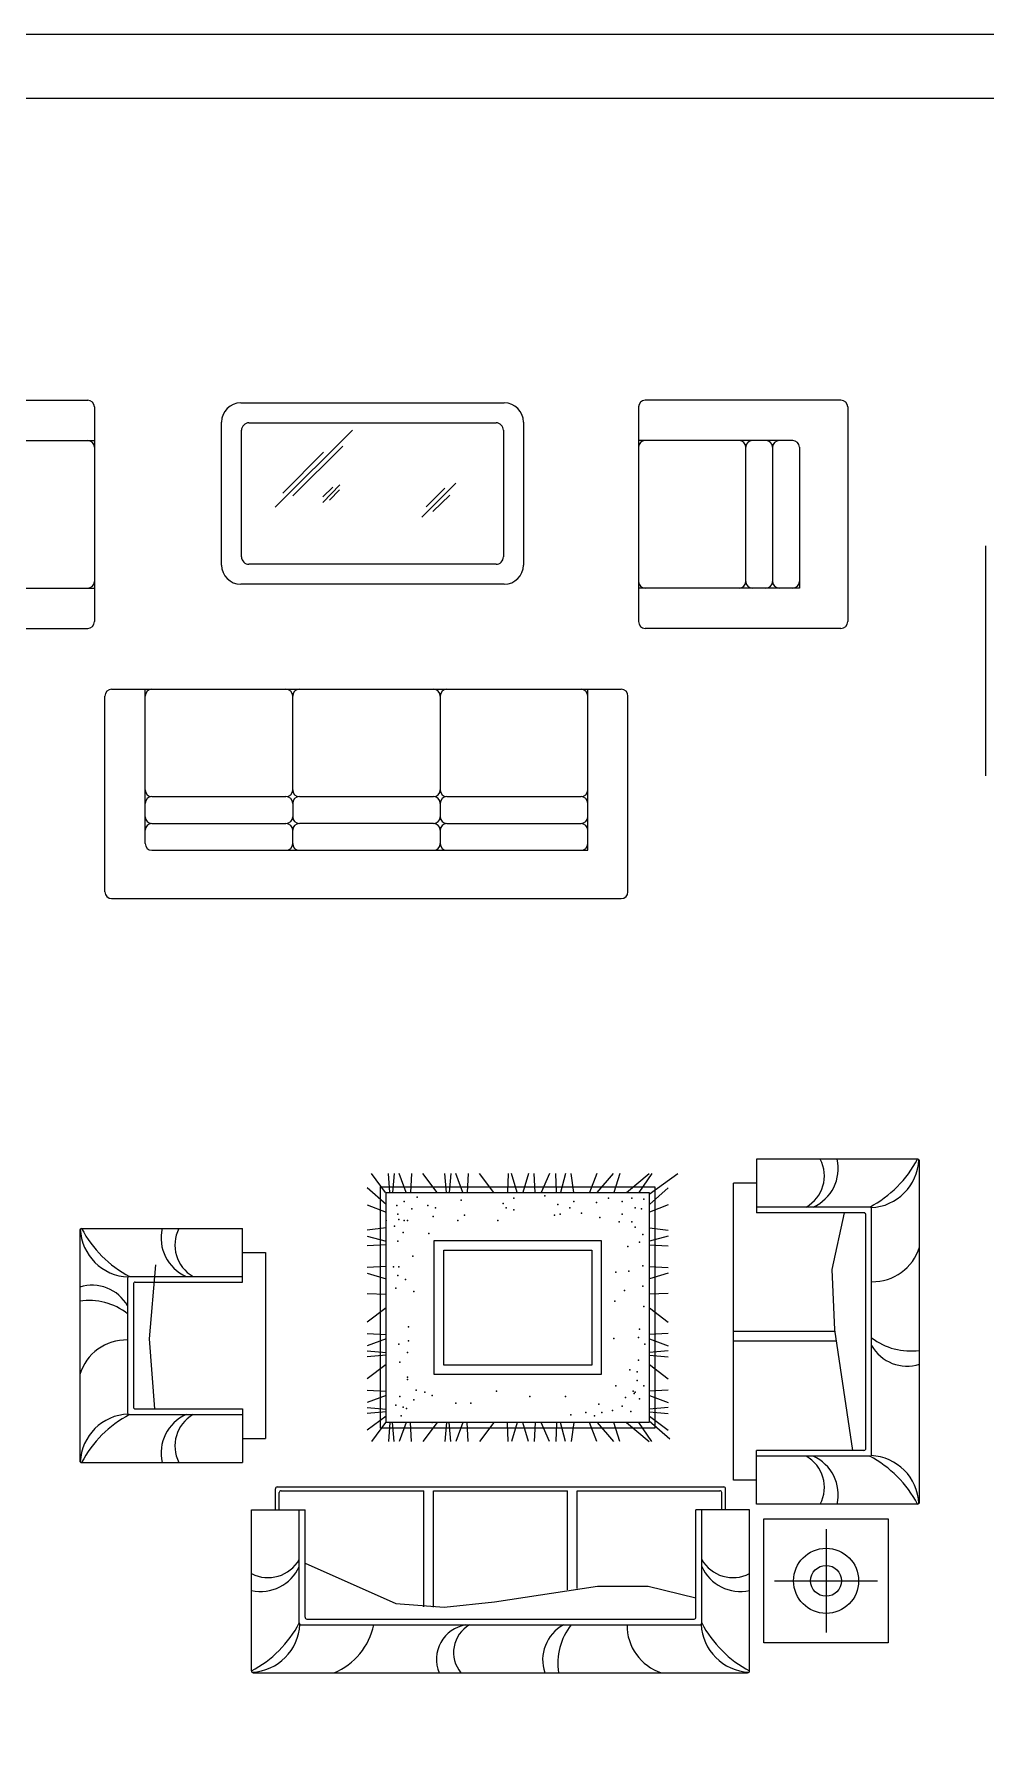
# Model space of a CAD drawing. Header units: inches. Extents: x 6.4 to 48.9, y 11.7 to 36.5.
# Drawn here: x 38.52 to 43.49, y 27.62 to 36.51 of the extents above; entities that cross this region are included whole.
import ezdxf

# ---------------------------------------------------------------- set-up
doc = ezdxf.new("R2010")
doc.units = ezdxf.units.IN
doc.header["$MEASUREMENT"] = 0
doc.layers.add('02', color=2, linetype='Continuous')
doc.layers.add('kadrbm', color=4, linetype='Continuous')

# ---------------------------------------------------------------- blocks, each defined once
blk = doc.blocks.new('kadrbm')
at = {"layer": 'kadrbm', "color": 4}
blk.add_lwpolyline([(0, 0), (0, 24.7972), (21, 24.7972), (21, 0), (0, 0)], close=True, dxfattribs=at)
blk.add_lwpolyline([(20.6631, 0.3257), (20.6631, 24.4603), (0.3369, 24.4603), (0.3369, 0.3257), (20.6631, 0.3257)], dxfattribs=at)

msp = doc.modelspace()

# ---------------------------------------------------------------- linework, layer by layer
at = {"layer": '02'}
for p, q in [((37.7788, 34.5974), (38.8008, 34.5974)), ((39.5996, 34.5837), (40.9747, 34.5837)), ((42.7324, 34.5974), (41.7104, 34.5974)), ((38.8358, 34.5624), (38.8358, 33.4424)), ((41.6754, 34.5624), (41.6754, 33.4424)), ((42.7674, 34.5624), (42.7674, 33.4424)), ((39.4995, 33.7378), (39.4995, 34.4836)), ((39.6035, 33.7807), (39.6035, 34.4407)), ((39.6425, 34.4797), (40.9318, 34.4797)), ((40.1831, 34.4418), (39.7793, 34.0391)), ((40.9708, 34.4407), (40.9708, 33.7807)), ((41.0748, 34.4836), (41.0748, 33.7378)), ((38.0308, 34.3874), (38.8358, 34.3874)), ((40.0313, 34.3275), (39.8194, 34.1134)), ((39.8714, 34.0995), (40.1315, 34.3588)), ((42.4804, 34.3874), (41.6754, 34.3874)), ((42.2354, 33.6524), (42.2354, 34.3524)), ((42.3754, 34.3524), (42.3754, 33.6524)), ((42.5154, 34.3524), (42.5154, 33.6174)), ((40.1173, 34.1562), (40.0285, 34.0648)), ((40.08, 34.1448), (40.0285, 34.0934)), ((40.7216, 34.1648), (40.544, 33.9877)), ((40.6643, 34.1391), (40.5669, 34.042)), ((40.1144, 34.1305), (40.0628, 34.0763)), ((40.6901, 34.102), (40.6013, 34.0163)), ((43.4888, 32.6373), (43.4888, 33.8373)), ((40.9318, 33.7417), (39.6425, 33.7417)), ((37.9958, 33.6174), (38.8358, 33.6174)), ((40.9747, 33.6377), (39.5996, 33.6377)), ((42.5154, 33.6174), (41.6754, 33.6174)), ((37.7788, 33.4074), (38.8008, 33.4074)), ((42.7324, 33.4074), (41.7104, 33.4074)), ((38.9256, 33.0893), (41.5856, 33.0893)), ((39.1006, 32.2843), (39.1006, 33.0893)), ((41.4106, 32.2493), (41.4106, 33.0893)), ((38.8906, 32.0323), (38.8906, 33.0543)), ((39.8706, 32.5643), (39.8706, 33.0543)), ((40.6406, 33.0543), (40.6406, 32.5643)), ((41.6206, 32.0323), (41.6206, 33.0543)), ((39.1356, 32.5293), (39.8356, 32.5293)), ((39.8706, 32.4943), (39.8706, 32.4243)), ((39.9056, 32.5293), (40.6056, 32.5293)), ((40.6406, 32.4943), (40.6406, 32.4243)), ((40.6756, 32.5293), (41.3756, 32.5293)), ((39.1356, 32.3893), (39.8356, 32.3893)), ((40.6056, 32.3893), (39.9056, 32.3893)), ((40.6756, 32.3893), (41.3756, 32.3893)), ((39.8706, 32.2843), (39.8706, 32.3543)), ((40.6406, 32.3543), (40.6406, 32.2843)), ((39.1356, 32.2493), (41.4106, 32.2493)), ((38.9256, 31.9973), (41.5856, 31.9973)), ((42.2921, 30.6379), (42.2921, 30.3579)), ((43.1321, 30.6379), (42.2921, 30.6379)), ((43.1421, 28.8479), (43.1421, 30.6279)), ((40.3554, 30.4636), (40.2813, 30.5624)), ((40.3293, 29.2336), (40.3293, 30.4936)), ((40.3293, 30.4936), (41.7613, 30.4936)), ((40.3784, 30.4636), (40.3699, 30.5624)), ((40.401, 30.5624), (40.3923, 30.4636)), ((40.4629, 30.4636), (40.4259, 30.5624)), ((40.4909, 30.5624), (40.486, 30.4636)), ((40.6247, 30.4636), (40.5506, 30.5624)), ((40.674, 30.4636), (40.6654, 30.5624)), ((40.6966, 30.5624), (40.6879, 30.4636)), ((40.7585, 30.4636), (40.7215, 30.5624)), ((40.7865, 30.5624), (40.7816, 30.4636)), ((40.9203, 30.4636), (40.8462, 30.5624)), ((40.9957, 30.5624), (40.992, 30.4636)), ((41.0422, 30.4636), (41.013, 30.5624)), ((41.1009, 30.5624), (41.0717, 30.4636)), ((41.1361, 30.4636), (41.1316, 30.5624)), ((41.2117, 30.5624), (41.1681, 30.4636)), ((41.2482, 30.4636), (41.2443, 30.5624)), ((41.2945, 30.5624), (41.2678, 30.4636)), ((41.3386, 30.4636), (41.3249, 30.5624)), ((41.4573, 30.5624), (41.4199, 30.4636)), ((41.4593, 30.4636), (41.5457, 30.5624)), ((41.5776, 30.5624), (41.5473, 30.4636)), ((41.6136, 30.4636), (41.7314, 30.5624)), ((41.7459, 30.5624), (41.6776, 30.4636)), ((41.7313, 30.4552), (41.8809, 30.5624)), ((41.7613, 30.4936), (41.7613, 29.2336)), ((42.1721, 28.9629), (42.1721, 30.5129)), ((42.2921, 30.5129), (42.1721, 30.5129)), ((40.3584, 30.401), (40.2597, 30.4874)), ((40.3593, 29.2636), (40.3593, 30.4636)), ((40.3593, 30.4636), (41.7313, 30.4636)), ((41.7313, 30.4636), (41.7313, 29.2636)), ((41.7322, 30.401), (41.8309, 30.4874)), ((40.2597, 30.399), (40.3584, 30.3616)), ((41.8309, 30.399), (41.7322, 30.3616)), ((42.8821, 30.3879), (42.2921, 30.3879)), ((42.8521, 30.3579), (42.2921, 30.3579)), ((42.6871, 30.0612), (42.7514, 30.3579)), ((42.8621, 29.1279), (42.8621, 30.3479)), ((42.8921, 29.0979), (42.8921, 30.3779)), ((38.7592, 30.2659), (38.7592, 29.065)), ((38.7692, 30.2759), (39.6092, 30.2759)), ((39.6092, 29.9959), (39.6092, 30.2759)), ((40.3584, 30.2802), (40.2597, 30.2665)), ((40.2597, 30.2361), (40.3584, 30.2095)), ((41.7322, 30.2802), (41.8309, 30.2665)), ((41.8309, 30.2361), (41.7322, 30.2095)), ((39.6092, 30.1509), (39.7292, 30.1509)), ((39.7292, 30.1509), (39.7292, 29.18)), ((40.3584, 30.1899), (40.2597, 30.1859)), ((40.6093, 29.5136), (40.6093, 30.2136)), ((40.6093, 30.2136), (41.4813, 30.2136)), ((40.6593, 29.5636), (40.6593, 30.1636)), ((40.6593, 30.1636), (41.4313, 30.1636)), ((41.4313, 30.1636), (41.4313, 29.5636)), ((41.4813, 30.2136), (41.4813, 29.5136)), ((41.7322, 30.1899), (41.8309, 30.1859)), ((40.3584, 30.0777), (40.2597, 30.0733)), ((41.7322, 30.0777), (41.8309, 30.0733)), ((42.7006, 29.7471), (42.6871, 30.0612)), ((39.0092, 30.0159), (39.0092, 29.315)), ((39.0192, 30.0259), (39.6092, 30.0259)), ((39.0392, 29.9859), (39.0392, 29.345)), ((39.0492, 29.9959), (39.6092, 29.9959)), ((40.2597, 30.0426), (40.3584, 30.0134)), ((41.8309, 30.0426), (41.7322, 30.0134)), ((40.2597, 29.9374), (40.3584, 29.9337)), ((41.8309, 29.9374), (41.7322, 29.9337)), ((40.3584, 29.862), (40.2597, 29.7878)), ((41.7322, 29.862), (41.8309, 29.7878)), ((40.2597, 29.7282), (40.3584, 29.7233)), ((40.3584, 29.7002), (40.2597, 29.6632)), ((41.8309, 29.7282), (41.7322, 29.7233)), ((41.7322, 29.7002), (41.8309, 29.6632)), ((42.7018, 29.7379), (42.1721, 29.7379)), ((42.7946, 29.1179), (42.7006, 29.7471)), ((40.2597, 29.6383), (40.3584, 29.6295)), ((40.3584, 29.6156), (40.2597, 29.6071)), ((41.8309, 29.6383), (41.7322, 29.6295)), ((41.7322, 29.6156), (41.8309, 29.6071)), ((42.7085, 29.6879), (42.1721, 29.6879)), ((40.3584, 29.5664), (40.2597, 29.4922)), ((41.4313, 29.5636), (40.6593, 29.5636)), ((41.7322, 29.5664), (41.8309, 29.4922)), ((40.2597, 29.4326), (40.3584, 29.4277)), ((41.4813, 29.5136), (40.6093, 29.5136)), ((41.8309, 29.4326), (41.7322, 29.4277)), ((40.3584, 29.4046), (40.2597, 29.3676)), ((40.2597, 29.3427), (40.3584, 29.3339)), ((41.7322, 29.4046), (41.8309, 29.3676)), ((41.8309, 29.3427), (41.7322, 29.3339)), ((39.0192, 29.305), (39.6092, 29.305)), ((39.0492, 29.335), (39.6092, 29.335)), ((39.6092, 29.335), (39.6092, 29.055)), ((40.3584, 29.3201), (40.2597, 29.3115)), ((40.3584, 29.2971), (40.2597, 29.2229)), ((40.3554, 29.2636), (40.2813, 29.1649)), ((41.7313, 29.2636), (40.3593, 29.2636)), ((40.3784, 29.2636), (40.3699, 29.1649)), ((40.401, 29.1649), (40.3923, 29.2636)), ((40.4629, 29.2636), (40.4259, 29.1649)), ((40.4909, 29.1649), (40.486, 29.2636)), ((40.6247, 29.2636), (40.5506, 29.1649)), ((40.674, 29.2636), (40.6654, 29.1649)), ((40.6966, 29.1649), (40.6879, 29.2636)), ((40.7585, 29.2636), (40.7215, 29.1649)), ((40.7865, 29.1649), (40.7816, 29.2636)), ((40.9203, 29.2636), (40.8462, 29.1649)), ((40.9957, 29.1649), (40.992, 29.2636)), ((41.0422, 29.2636), (41.013, 29.1649)), ((41.1009, 29.1649), (41.0717, 29.2636)), ((41.1361, 29.2636), (41.1316, 29.1649)), ((41.2117, 29.1649), (41.1681, 29.2636)), ((41.2482, 29.2636), (41.2443, 29.1649)), ((41.2945, 29.1649), (41.2678, 29.2636)), ((41.3386, 29.2636), (41.3249, 29.1649)), ((41.4573, 29.1649), (41.4199, 29.2636)), ((41.4593, 29.2636), (41.5457, 29.1649)), ((41.5776, 29.1649), (41.5473, 29.2636)), ((41.6136, 29.2636), (41.7314, 29.1649)), ((41.7459, 29.1649), (41.6776, 29.2636)), ((41.7313, 29.2721), (41.8395, 29.1791)), ((41.7322, 29.3201), (41.8309, 29.3115)), ((41.7322, 29.2971), (41.8309, 29.2229)), ((39.6092, 29.18), (39.7292, 29.18)), ((41.7613, 29.2336), (40.3293, 29.2336)), ((42.2921, 28.8379), (42.2921, 29.1179)), ((42.8521, 29.1179), (42.2921, 29.1179)), ((42.8821, 29.0879), (42.2921, 29.0879)), ((38.7692, 29.055), (39.6092, 29.055)), ((39.7802, 28.8078), (39.7802, 28.9178)), ((39.7902, 28.9278), (42.1202, 28.9278)), ((39.8002, 28.8078), (39.8002, 28.8978)), ((39.8102, 28.9078), (40.5552, 28.9078)), ((40.5552, 28.3014), (40.5552, 28.9078)), ((40.6052, 28.9078), (41.3052, 28.9078)), ((40.6052, 28.3001), (40.6052, 28.9078)), ((41.3052, 28.3915), (41.3052, 28.9078)), ((41.3552, 28.3982), (41.3552, 28.9078)), ((41.3552, 28.9078), (42.1002, 28.9078)), ((42.1102, 28.8078), (42.1102, 28.8978)), ((42.1302, 28.8078), (42.1302, 28.9178)), ((42.2921, 28.9629), (42.1721, 28.9629)), ((39.6552, 28.8078), (39.9352, 28.8078)), ((39.6552, 27.9678), (39.6552, 28.8078)), ((39.9052, 28.2178), (39.9052, 28.8078)), ((39.9352, 28.2478), (39.9352, 28.8078)), ((42.2552, 28.8078), (41.9752, 28.8078)), ((41.9752, 28.2478), (41.9752, 28.8078)), ((42.0052, 28.2178), (42.0052, 28.8078)), ((42.2552, 27.9678), (42.2552, 28.8078)), ((43.1321, 28.8379), (42.2921, 28.8379)), ((42.3305, 28.7616), (42.9785, 28.7616)), ((42.3305, 28.1136), (42.3305, 28.7616)), ((42.9785, 28.7616), (42.9785, 28.1136)), ((42.6545, 28.7067), (42.6545, 28.1684)), ((42.3854, 28.4376), (42.9236, 28.4376)), ((39.9152, 28.2078), (41.9952, 28.2078)), ((39.9452, 28.2378), (41.9652, 28.2378)), ((42.9785, 28.1136), (42.3305, 28.1136)), ((39.6652, 27.9578), (42.2452, 27.9578))]:
    msp.add_line(p, q, dxfattribs=at)
at = {"layer": '02', "extrusion": (0, 0, -1)}
for p, q in [((39.1541, 30.0859), (39.1212, 29.6998)), ((39.1212, 29.6998), (39.1499, 29.335)), ((39.9352, 28.5294), (40.4094, 28.3191)), ((40.9235, 28.3285), (41.4608, 28.4092)), ((41.4608, 28.4092), (41.7251, 28.409)), ((41.7251, 28.409), (41.9752, 28.3485)), ((40.4094, 28.3191), (40.6618, 28.301)), ((40.6618, 28.301), (40.9235, 28.3285))]:
    msp.add_line(p, q, dxfattribs=at)
at = {"layer": '02'}
for radius in [0.1698, 0.0805]:
    msp.add_circle((42.6545, 28.4376), radius, dxfattribs=at)
for centre, radius, start, end in [((38.8008, 34.5624), 0.035, 0, 90), ((39.5996, 34.4836), 0.1001, 90, 180), ((40.9747, 34.4836), 0.1001, 0, 90), ((41.7104, 34.5624), 0.035, 90, 180), ((42.7324, 34.5624), 0.035, 0, 90), ((39.6425, 34.4407), 0.039, 90, 180), ((40.9318, 34.4407), 0.039, 0, 90), ((38.8008, 34.3524), 0.035, 0, 90), ((41.7104, 34.3524), 0.035, 90, 180), ((42.2004, 34.3524), 0.035, 0, 90), ((42.2704, 34.3524), 0.035, 90, 180), ((42.3404, 34.3524), 0.035, 0, 90), ((42.4104, 34.3524), 0.035, 90, 180), ((42.4804, 34.3524), 0.035, 0, 90), ((39.5996, 33.7378), 0.1001, 180, 270), ((39.6425, 33.7807), 0.039, 180, 270), ((40.9318, 33.7807), 0.039, 270, 0), ((40.9747, 33.7378), 0.1001, 270, 0), ((38.8008, 33.6524), 0.035, 270, 0), ((41.7104, 33.6524), 0.035, 180, 270), ((42.2004, 33.6524), 0.035, 270, 0), ((42.2704, 33.6524), 0.035, 180, 270), ((42.3404, 33.6524), 0.035, 270, 0), ((42.4104, 33.6524), 0.035, 180, 270), ((42.4804, 33.6524), 0.035, 270, 0), ((38.8008, 33.4424), 0.035, 270, 0), ((41.7104, 33.4424), 0.035, 180, 270), ((42.7324, 33.4424), 0.035, 270, 0), ((38.9256, 33.0543), 0.035, 90, 180), ((39.1356, 33.0543), 0.035, 90, 180), ((39.8356, 33.0543), 0.035, 0, 90), ((39.9056, 33.0543), 0.035, 90, 180), ((40.6056, 33.0543), 0.035, 0, 90), ((40.6756, 33.0543), 0.035, 90, 180), ((41.3756, 33.0543), 0.035, 0, 90), ((41.5856, 33.0543), 0.035, 0, 90), ((39.1356, 32.5643), 0.035, 180, 270), ((39.8356, 32.5643), 0.035, 270, 0), ((39.9056, 32.5643), 0.035, 180, 270), ((40.6056, 32.5643), 0.035, 270, 0), ((40.6756, 32.5643), 0.035, 180, 270), ((41.3756, 32.5643), 0.035, 270, 0), ((39.1356, 32.4943), 0.035, 90, 180), ((39.8356, 32.4943), 0.035, 0, 90), ((39.9056, 32.4943), 0.035, 90, 180), ((40.6056, 32.4943), 0.035, 0, 90), ((40.6756, 32.4943), 0.035, 90, 180), ((41.3756, 32.4943), 0.035, 0, 90), ((39.1356, 32.4243), 0.035, 180, 270), ((39.1356, 32.3543), 0.035, 90, 180), ((39.8356, 32.4243), 0.035, 270, 0), ((39.8356, 32.3543), 0.035, 0, 90), ((39.9056, 32.4243), 0.035, 180, 270), ((39.9056, 32.3543), 0.035, 90, 180), ((40.6056, 32.4243), 0.035, 270, 0), ((40.6056, 32.3543), 0.035, 0, 90), ((40.6756, 32.4243), 0.035, 180, 270), ((40.6756, 32.3543), 0.035, 90, 180), ((41.3756, 32.4243), 0.035, 270, 0), ((41.3756, 32.3543), 0.035, 0, 90), ((39.1356, 32.2843), 0.035, 180, 270), ((39.8356, 32.2843), 0.035, 270, 0), ((39.9056, 32.2843), 0.035, 180, 270), ((40.6056, 32.2843), 0.035, 270, 0), ((40.6756, 32.2843), 0.035, 180, 270), ((41.3756, 32.2843), 0.035, 270, 0), ((38.9256, 32.0323), 0.035, 180, 270), ((41.5856, 32.0323), 0.035, 270, 0), ((42.4579, 30.5511), 0.1877, 299.58279, 27.51553), ((42.4979, 30.5888), 0.2198, 293.95653, 12.91336), ((42.6055, 30.9145), 0.5948, 297.71155, 332.28845), ((42.8778, 30.6463), 0.2616, 272.49243, 357.50757), ((43.1321, 30.6279), 0.01, 0, 90), ((42.8521, 30.3479), 0.01, 0, 90), ((42.8821, 30.3779), 0.01, 0, 90), ((38.7692, 30.2659), 0.01, 90, 180), ((39.0235, 30.2843), 0.2616, 182.49243, 267.50757), ((39.2958, 30.5525), 0.5948, 207.71155, 242.28845), ((39.4034, 30.2268), 0.2198, 167.08664, 246.04347), ((39.4434, 30.1891), 0.1877, 152.48447, 240.41721), ((42.8968, 30.2555), 0.2571, 268.96362, 342.63886), ((38.8253, 29.7694), 0.2105, 29.11919, 108.29936), ((39.0192, 30.0159), 0.01, 90, 180), ((39.0492, 29.9859), 0.01, 90, 180), ((38.8064, 29.5699), 0.3309, 52.21574, 98.20776), ((39.0045, 29.4374), 0.2571, 88.96362, 162.63886), ((43.0949, 29.9678), 0.3309, 232.21574, 278.20776), ((43.076, 29.7684), 0.2105, 209.11919, 288.29936), ((39.0492, 29.345), 0.01, 180, 270), ((39.0235, 29.0466), 0.2616, 92.49243, 177.50757), ((39.2958, 28.7784), 0.5948, 117.71155, 152.28845), ((39.0192, 29.315), 0.01, 180, 270), ((39.4034, 29.1041), 0.2198, 113.95653, 192.91336), ((39.4434, 29.1417), 0.1877, 119.58279, 207.51553), ((42.4579, 28.9246), 0.1877, 332.48447, 60.41721), ((42.4979, 28.887), 0.2198, 347.08664, 66.04347), ((42.8521, 29.1279), 0.01, 270, 0), ((42.8821, 29.0979), 0.01, 270, 0), ((42.6055, 28.5613), 0.5948, 27.71155, 62.28845), ((42.8778, 28.8294), 0.2616, 2.49243, 87.50757), ((38.7692, 29.065), 0.01, 180, 270), ((39.7902, 28.9178), 0.01, 90, 180), ((39.8102, 28.8978), 0.01, 90, 180), ((42.1002, 28.8978), 0.01, 0, 90), ((42.1202, 28.9178), 0.01, 0, 90), ((43.1321, 28.8479), 0.01, 270, 0), ((39.742, 28.642), 0.1877, 242.48447, 330.4172), ((42.1685, 28.642), 0.1877, 209.5828, 297.51553), ((39.7044, 28.6021), 0.2198, 257.08663, 336.04347), ((42.2061, 28.6021), 0.2198, 203.95653, 282.91337), ((39.3786, 28.4944), 0.5948, 297.71155, 332.28845), ((39.6468, 28.2221), 0.2616, 272.49243, 357.50757), ((39.9152, 28.2178), 0.01, 180, 270), ((39.9452, 28.2478), 0.01, 180, 270), ((39.9555, 28.2765), 0.3448, 292.44092, 348.5059), ((40.8035, 28.0277), 0.1825, 99.39674, 202.53208), ((40.8773, 28.0636), 0.167, 120.34826, 219.31858), ((41.3857, 28.0239), 0.2105, 119.11919, 198.29936), ((41.5852, 28.005), 0.3309, 142.21574, 188.20776), ((41.8729, 28.2032), 0.2571, 178.96362, 252.63886), ((41.9652, 28.2478), 0.01, 270, 0), ((41.9952, 28.2178), 0.01, 270, 0), ((42.2637, 28.2221), 0.2616, 182.49243, 267.50757), ((42.5319, 28.4944), 0.5948, 207.71155, 242.28845), ((39.6652, 27.9678), 0.01, 180, 270), ((42.2452, 27.9678), 0.01, 270, 0)]:
    msp.add_arc(centre, radius, start, end, dxfattribs=at)
for p in [(40.4531, 30.4177), (40.5204, 30.4401), (40.7502, 30.4233), (40.9688, 30.4065), (41.0248, 30.4345), (41.1874, 30.4457), (41.3387, 30.4177), (41.4564, 30.4121), (41.5181, 30.4345), (41.5909, 30.4177), (41.6414, 30.4345), (41.703, 30.4289), (40.3593, 30.317), (40.4139, 30.3953), (40.4195, 30.3505), (40.4251, 30.3226), (40.4531, 30.317), (40.4699, 30.317), (40.4924, 30.3785), (40.5764, 30.3953), (40.6045, 30.3393), (40.6157, 30.3841), (40.7334, 30.317), (40.767, 30.3449), (40.9408, 30.317), (40.9856, 30.3841), (41.0248, 30.3729), (41.2378, 30.3449), (41.2546, 30.4009), (41.2659, 30.3505), (41.3163, 30.3841), (41.378, 30.3561), (41.4732, 30.3337), (41.5909, 30.3505), (41.6582, 30.3841), (41.6918, 30.3785), (40.4027, 30.289), (40.4475, 30.2554), (40.582, 30.2498), (41.5741, 30.3114), (41.6414, 30.3114), (41.6582, 30.2834), (41.6974, 30.2442), (40.4195, 30.2106), (41.619, 30.1826), (41.6806, 30.205), (40.3971, 30.0763), (40.4251, 30.0763), (40.498, 30.1323), (41.6246, 30.0539), (41.6974, 30.0819), (40.4083, 29.9643), (40.4195, 30.0315), (40.4587, 30.0091), (41.5573, 30.0483), (41.6974, 29.9755), (40.5036, 29.9475), (41.5517, 29.8972), (41.6022, 29.9531), (41.703, 29.8692), (40.4755, 29.7628), (41.5461, 29.7013), (41.675, 29.7069), (41.6806, 29.7516), (40.4251, 29.6733), (40.4699, 29.6285), (40.4755, 29.6901), (41.7087, 29.6733), (40.4307, 29.5781), (41.6302, 29.539), (41.6694, 29.5278), (41.675, 29.5893), (40.4699, 29.4998), (40.4699, 29.4886), (40.5148, 29.4326), (40.9352, 29.427), (41.5573, 29.455), (41.647, 29.427), (41.6694, 29.483), (41.703, 29.455), (40.4083, 29.3543), (40.4307, 29.399), (40.4475, 29.3431), (40.5036, 29.3822), (40.5596, 29.4214), (40.5989, 29.4046), (40.7222, 29.3654), (40.8006, 29.3654), (41.1089, 29.399), (41.2939, 29.399), (41.4676, 29.3598), (41.5909, 29.3487), (41.6078, 29.3934), (41.6526, 29.4158), (41.6582, 29.4214), (41.6806, 29.3878), (40.4363, 29.2983), (40.4643, 29.3375), (40.5989, 29.2636), (41.3219, 29.3039), (41.4004, 29.3151), (41.4452, 29.2983), (41.4845, 29.3151), (41.5405, 29.3263), (41.6358, 29.3207)]:
    msp.add_point(p, dxfattribs=at)

# ---------------------------------------------------------------- block references
at = {"layer": 'kadrbm'}
msp.add_blockref('kadrbm', (27.8843, 11.711), dxfattribs=at)

doc.saveas('drawing.dxf')
